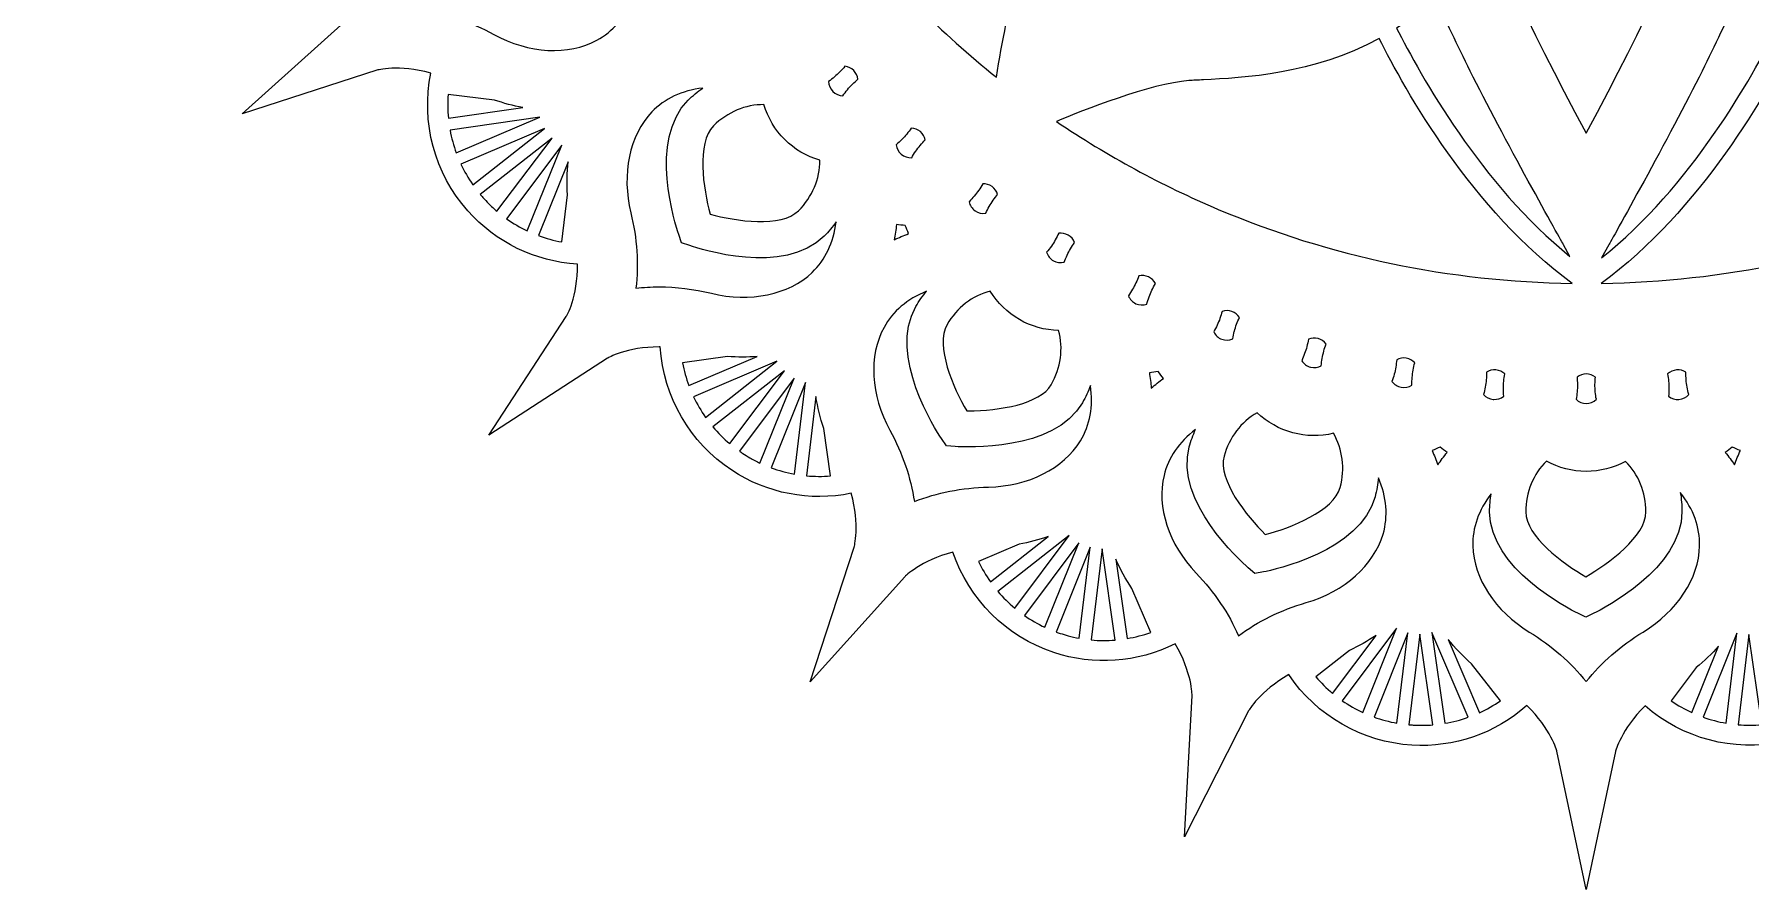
# Model space of a CAD drawing. Header units: millimetres. Extents: x 146 to 1170, y -927 to -143.
# Drawn here: x 145.9 to 351.5, y -921.2 to -818.7 of the extents above; entities that cross this region are included whole.
import ezdxf

# ---------------------------------------------------------------- set-up
doc = ezdxf.new("R2010")
doc.units = ezdxf.units.MM
doc.header["$MEASUREMENT"] = 0
doc.layers.add('Layer 5', color=7, linetype='Continuous')

msp = doc.modelspace()

# ---------------------------------------------------------------- linework, layer by layer
at = {"layer": 'Layer 5', "lineweight": 0}
for points, knots in [([(491.79, -770.75), (496.75, -767.38), (499.79, -762.04), (500.14, -756.07), (500.44, -751.05), (498.79, -746.22), (495.51, -742.43), (498.32, -739.51), (500.93, -738.82), (501.03, -738.79), (501.03, -738.79), (517.64, -735.27), (517.64, -735.27), (517.64, -735.27), (501.07, -731.76), (501.07, -731.76), (501.04, -731.76), (498.34, -731.05), (495.49, -728.1), (499.41, -723.56), (500.97, -717.61), (499.77, -711.75), (498.76, -706.84), (495.93, -702.6), (491.79, -699.79), (493.76, -696.23), (496.15, -694.87), (496.17, -694.86), (496.17, -694.86), (511.3, -687.16), (511.3, -687.16), (511.3, -687.16), (494.39, -688.06), (494.39, -688.06), (494.28, -688.07), (491.53, -688.09), (488.03, -685.95), (490.65, -680.55), (490.62, -674.39), (487.94, -669.03), (485.69, -664.56), (481.87, -661.2), (477.15, -659.55), (478.13, -655.57), (480.09, -653.7), (480.11, -653.68), (480.11, -653.68), (492.73, -642.33), (492.73, -642.33), (492.73, -642.33), (476.63, -647.58), (476.63, -647.58), (476.6, -647.59), (473.9, -648.33), (469.92, -647.17), (471.06, -641.26), (469.44, -635.32), (465.45, -630.83), (462.14, -627.1), (457.58, -624.84), (452.61, -624.47), (452.55, -620.47), (453.88, -618.15), (453.93, -618.06), (453.93, -618.06), (463.19, -603.83), (463.19, -603.83), (463.19, -603.83), (448.99, -613.07), (448.99, -613.07), (448.97, -613.09), (446.55, -614.5), (442.39, -614.42), (441.98, -608.48), (438.8, -603.02), (433.85, -599.76), (429.68, -597.01), (424.69, -596.01), (419.79, -596.93), (418.68, -593.04), (419.43, -590.46), (419.44, -590.44), (419.44, -590.44), (424.7, -574.29), (424.7, -574.29), (424.7, -574.29), (413.37, -586.89), (413.37, -586.89), (413.35, -586.91), (411.38, -588.91), (407.34, -589.9), (405.41, -584.26), (400.91, -579.79), (395.28, -577.92), (390.54, -576.34), (385.47, -576.67), (380.98, -578.83), (378.95, -575.39), (378.96, -572.7), (378.96, -572.68), (378.96, -572.68), (379.86, -555.72), (379.86, -555.72), (379.86, -555.72), (372.19, -570.82), (372.19, -570.82), (372.17, -570.85), (370.78, -573.3), (367.14, -575.29), (363.82, -570.32), (358.31, -567.16), (352.37, -566.81), (347.38, -566.51), (342.57, -568.14), (338.78, -571.39), (335.96, -568.61), (335.28, -566.02), (335.27, -566), (335.27, -566), (331.75, -549.39), (331.75, -549.39), (331.75, -549.39), (328.25, -565.96), (328.25, -565.96), (328.24, -565.99), (327.53, -568.71), (324.54, -571.57), (320.04, -567.62), (313.89, -565.98), (308.05, -567.18), (303.15, -568.19), (298.91, -571.01), (296.1, -575.14), (292.69, -573.2), (291.39, -570.94), (291.34, -570.86), (291.34, -570.86), (283.64, -555.72), (283.64, -555.72), (283.64, -555.72), (284.55, -572.64), (284.55, -572.64), (284.55, -572.67), (284.56, -575.46), (282.43, -579), (277.05, -576.33), (270.68, -576.33), (265.33, -579.01), (260.85, -581.26), (257.49, -585.09), (255.84, -589.82), (252.05, -588.82), (250.23, -586.99), (250.16, -586.92), (250.16, -586.92), (238.81, -574.29), (238.81, -574.29), (238.81, -574.29), (244.06, -590.4), (244.06, -590.4), (244.07, -590.43), (244.81, -593.11), (243.67, -597.07), (237.78, -595.87), (231.61, -597.51), (227.14, -601.49), (223.38, -604.83), (221.12, -609.42), (220.76, -614.42), (220.74, -614.42), (220.73, -614.42), (220.71, -614.42), (216.81, -614.42), (214.56, -613.1), (214.55, -613.09), (214.55, -613.09), (200.32, -603.83), (200.32, -603.83), (200.32, -603.83), (209.55, -618.03), (209.55, -618.03), (209.57, -618.05), (210.97, -620.45), (210.9, -624.54), (204.89, -624.9), (199.36, -628.09), (196.06, -633.1), (193.29, -637.3), (192.3, -642.31), (193.26, -647.27), (189.5, -648.28), (187.02, -647.62), (186.92, -647.59), (186.92, -647.59), (170.77, -642.33), (170.77, -642.33), (170.77, -642.33), (183.37, -653.65), (183.37, -653.65), (183.39, -653.67), (185.35, -655.61), (186.35, -659.56), (180.64, -661.46), (176.11, -665.97), (174.22, -671.67), (172.63, -676.46), (172.97, -681.59), (175.2, -686.12), (171.78, -688.11), (169.17, -688.07), (169.15, -688.06), (169.15, -688.06), (152.21, -687.16), (152.21, -687.16), (152.21, -687.16), (167.31, -694.84), (167.31, -694.84), (167.33, -694.85), (169.71, -696.21), (171.69, -699.74), (166.66, -703.06), (163.46, -708.58), (163.11, -714.58), (162.81, -719.63), (164.48, -724.5), (167.81, -728.3), (165.07, -731.06), (162.58, -731.73), (162.48, -731.76), (162.48, -731.76), (145.87, -735.27), (145.87, -735.27), (145.87, -735.27), (162.44, -738.78), (162.44, -738.78), (162.47, -738.79), (165.11, -739.48), (167.92, -742.35), (163.93, -746.86), (162.27, -753.02), (163.48, -758.9), (164.5, -763.87), (167.39, -768.15), (171.61, -770.96), (169.65, -774.42), (167.36, -775.68), (167.34, -775.69), (167.34, -775.69), (152.21, -783.38), (152.21, -783.38), (152.21, -783.38), (169.12, -782.48), (169.12, -782.48), (169.14, -782.49), (171.86, -782.46), (175.31, -784.5), (172.63, -789.88), (172.63, -796.26), (175.31, -801.61), (177.59, -806.16), (181.49, -809.55), (186.3, -811.17), (185.3, -814.99), (183.42, -816.85), (183.4, -816.86), (183.4, -816.86), (170.78, -828.21), (170.78, -828.21), (170.78, -828.21), (186.88, -822.97), (186.88, -822.97), (186.91, -822.96), (189.5, -822.24), (193.36, -823.31), (192.17, -829.19), (193.82, -835.34), (197.79, -839.81), (201.18, -843.62), (205.84, -845.89), (210.92, -846.2), (210.98, -850.2), (209.63, -852.39), (209.57, -852.48), (209.57, -852.48), (200.32, -866.71), (200.32, -866.71), (200.32, -866.71), (214.52, -857.47), (214.52, -857.47), (214.54, -857.46), (216.82, -856.12), (220.73, -856.12), (220.77, -856.12), (220.81, -856.13), (220.85, -856.13), (221.23, -862.1), (224.42, -867.6), (229.4, -870.89), (233.65, -873.69), (238.73, -874.67), (243.72, -873.66), (244.79, -877.5), (244.08, -880.09), (244.07, -880.11), (244.07, -880.11), (238.81, -896.25), (238.81, -896.25), (238.81, -896.25), (250.14, -883.65), (250.14, -883.65), (250.16, -883.63), (252.04, -881.72), (255.9, -880.71), (257.82, -886.37), (262.32, -890.85), (267.97, -892.73), (272.8, -894.33), (277.97, -893.97), (282.52, -891.7), (284.56, -895.14), (284.55, -897.85), (284.55, -897.87), (284.55, -897.87), (283.65, -914.82), (283.65, -914.82), (283.65, -914.82), (291.32, -899.72), (291.32, -899.72), (291.33, -899.7), (292.67, -897.36), (296.13, -895.39), (299.45, -900.33), (304.95, -903.49), (310.88, -903.84), (315.95, -904.14), (320.85, -902.45), (324.66, -899.09), (327.54, -901.9), (328.23, -904.53), (328.24, -904.54), (328.24, -904.54), (331.76, -921.15), (331.76, -921.15), (331.76, -921.15), (335.26, -904.58), (335.26, -904.58), (335.27, -904.56), (335.95, -901.95), (338.8, -899.14), (343.28, -903.04), (349.4, -904.66), (355.2, -903.47), (360.18, -902.44), (364.47, -899.55), (367.28, -895.32), (370.85, -897.29), (372.16, -899.67), (372.17, -899.69), (372.17, -899.69), (379.87, -914.82), (379.87, -914.82), (379.87, -914.82), (378.96, -897.91), (378.96, -897.91), (378.96, -897.88), (378.95, -895.17), (380.98, -891.72), (386.39, -894.35), (392.55, -894.32), (397.91, -891.64), (402.45, -889.36), (405.83, -885.47), (407.46, -880.67), (411.38, -881.65), (413.27, -883.55), (413.35, -883.62), (413.35, -883.62), (424.7, -896.25), (424.7, -896.25), (424.7, -896.25), (419.45, -880.15), (419.45, -880.15), (419.44, -880.12), (418.72, -877.49), (419.8, -873.62), (425.7, -874.75), (431.63, -873.13), (436.11, -869.15), (439.9, -865.79), (442.16, -861.17), (442.49, -856.12), (446.54, -856.06), (448.87, -857.4), (448.96, -857.45), (448.96, -857.45), (463.19, -866.71), (463.19, -866.71), (463.19, -866.71), (453.96, -852.51), (453.96, -852.51), (453.94, -852.49), (452.56, -850.13), (452.61, -846.09), (458.59, -845.65), (463.9, -842.54), (467.19, -837.55), (469.97, -833.33), (470.96, -828.28), (469.98, -823.33), (473.95, -822.16), (476.49, -822.92), (476.59, -822.95), (476.59, -822.95), (492.74, -828.21), (492.74, -828.21), (492.74, -828.21), (480.14, -816.89), (480.14, -816.89), (480.12, -816.87), (478.16, -814.92), (477.16, -811), (482.82, -809.02), (487.14, -804.65), (489.03, -798.98), (490.61, -794.21), (490.28, -789.11), (488.07, -784.57), (491.61, -782.42), (494.33, -782.47), (494.35, -782.48), (494.35, -782.48), (511.3, -783.38), (511.3, -783.38), (511.3, -783.38), (496.21, -775.7), (496.21, -775.7), (496.18, -775.69), (493.77, -774.31), (491.79, -770.75)], [0, 0, 0, 0, 1, 1, 1, 2, 2, 2, 3, 3, 3, 4, 4, 4, 5, 5, 5, 6, 6, 6, 7, 7, 7, 8, 8, 8, 9, 9, 9, 10, 10, 10, 11, 11, 11, 12, 12, 12, 13, 13, 13, 14, 14, 14, 15, 15, 15, 16, 16, 16, 17, 17, 17, 18, 18, 18, 19, 19, 19, 20, 20, 20, 21, 21, 21, 22, 22, 22, 23, 23, 23, 24, 24, 24, 25, 25, 25, 26, 26, 26, 27, 27, 27, 28, 28, 28, 29, 29, 29, 30, 30, 30, 31, 31, 31, 32, 32, 32, 33, 33, 33, 34, 34, 34, 35, 35, 35, 36, 36, 36, 37, 37, 37, 38, 38, 38, 39, 39, 39, 40, 40, 40, 41, 41, 41, 42, 42, 42, 43, 43, 43, 44, 44, 44, 45, 45, 45, 46, 46, 46, 47, 47, 47, 48, 48, 48, 49, 49, 49, 50, 50, 50, 51, 51, 51, 52, 52, 52, 53, 53, 53, 54, 54, 54, 55, 55, 55, 56, 56, 56, 57, 57, 57, 58, 58, 58, 59, 59, 59, 60, 60, 60, 61, 61, 61, 62, 62, 62, 63, 63, 63, 64, 64, 64, 65, 65, 65, 66, 66, 66, 67, 67, 67, 68, 68, 68, 69, 69, 69, 70, 70, 70, 71, 71, 71, 72, 72, 72, 73, 73, 73, 74, 74, 74, 75, 75, 75, 76, 76, 76, 77, 77, 77, 78, 78, 78, 79, 79, 79, 80, 80, 80, 81, 81, 81, 82, 82, 82, 83, 83, 83, 84, 84, 84, 85, 85, 85, 86, 86, 86, 87, 87, 87, 88, 88, 88, 89, 89, 89, 90, 90, 90, 91, 91, 91, 92, 92, 92, 93, 93, 93, 94, 94, 94, 95, 95, 95, 96, 96, 96, 97, 97, 97, 98, 98, 98, 99, 99, 99, 100, 100, 100, 101, 101, 101, 102, 102, 102, 103, 103, 103, 104, 104, 104, 105, 105, 105, 106, 106, 106, 107, 107, 107, 108, 108, 108, 109, 109, 109, 110, 110, 110, 111, 111, 111, 112, 112, 112, 113, 113, 113, 114, 114, 114, 115, 115, 115, 116, 116, 116, 117, 117, 117, 118, 118, 118, 119, 119, 119, 120, 120, 120, 121, 121, 121, 122, 122, 122, 123, 123, 123, 124, 124, 124, 125, 125, 125, 126, 126, 126, 127, 127, 127, 128, 128, 128, 129, 129, 129, 130, 130, 130, 131, 131, 131, 132, 132, 132, 133, 133, 133, 134, 134, 134, 135, 135, 135, 136, 136, 136, 137, 137, 137, 138, 138, 138, 139, 139, 139, 140, 140, 140, 141, 141, 141, 142, 142, 142, 143, 143, 143, 144, 144, 144, 145, 145, 145, 146, 146, 146, 146]), ([(319.22, -776.65), (320.07, -775.8), (321.02, -775.01), (322.05, -774.29), (320.04, -778.7), (318.94, -784.49), (318.94, -790.73), (318.94, -803.72), (329.13, -813.95), (329.56, -814.38), (329.56, -814.38), (331.75, -816.55), (331.75, -816.55), (331.75, -816.55), (333.95, -814.38), (333.95, -814.38), (334.38, -813.95), (344.57, -803.71), (344.57, -790.73), (344.57, -784.49), (343.47, -778.7), (341.46, -774.29), (342.49, -775.01), (343.44, -775.8), (344.29, -776.65), (347.83, -780.17), (349.43, -784.34), (349.05, -789.05), (348.79, -792.35), (346.57, -802.97), (331.75, -830.51), (316.94, -802.97), (314.72, -792.35), (314.46, -789.06), (314.08, -784.34), (315.68, -780.17), (319.22, -776.65)], [0, 0, 0, 0, 1, 1, 1, 2, 2, 2, 3, 3, 3, 4, 4, 4, 5, 5, 5, 6, 6, 6, 7, 7, 7, 8, 8, 8, 9, 9, 9, 10, 10, 10, 11, 11, 11, 12, 12, 12, 12]), ([(213.25, -819.38), (213.25, -819.38), (213.25, -819.38), (213.25, -819.38), (209.85, -821.24), (205.12, -820.98), (200.92, -818.68), (198.13, -817.15), (195.25, -816.17), (192.36, -815.75), (193.44, -813.04), (194.03, -810.06), (194.1, -806.87), (194.22, -802.08), (196.35, -797.86), (199.66, -795.85), (201.56, -794.7), (203.8, -794.3), (206.33, -794.65), (205.61, -794.92), (204.9, -795.25), (204.23, -795.63), (198.35, -799.03), (198.9, -809.67), (198.98, -810.87), (198.98, -810.87), (199.06, -811.92), (199.06, -811.92), (199.06, -811.92), (199.93, -812.51), (199.93, -812.51), (200.93, -813.18), (209.87, -818.98), (215.75, -815.58), (216.39, -815.21), (217, -814.79), (217.57, -814.32), (216.61, -816.63), (215.16, -818.33), (213.25, -819.38)], [0, 0, 0, 0, 1, 1, 1, 2, 2, 2, 3, 3, 3, 4, 4, 4, 5, 5, 5, 6, 6, 6, 7, 7, 7, 8, 8, 8, 9, 9, 9, 10, 10, 10, 11, 11, 11, 12, 12, 12, 13, 13, 13, 13]), ([(247.01, -797.26), (247.98, -797.57), (249, -797.94), (250.09, -798.33), (253.98, -799.73), (258.39, -801.31), (262.23, -801.31), (262.23, -801.31), (262.23, -801.31), (262.23, -801.31), (264.18, -801.31), (265.78, -800.91), (267.11, -800.08), (264.49, -807.21), (262.48, -815.18), (261.11, -823.8), (257.84, -821.18), (254.68, -818.34), (251.71, -815.38), (246.2, -809.86), (241.24, -803.77), (236.98, -797.26), (238.34, -796.72), (242.07, -795.63), (247.01, -797.26)], [0, 0, 0, 0, 1, 1, 1, 2, 2, 2, 3, 3, 3, 4, 4, 4, 5, 5, 5, 6, 6, 6, 7, 7, 7, 8, 8, 8, 8]), ([(313.65, -814.19), (314.92, -816.98), (316.34, -819.97), (317.87, -823.07), (321.6, -830.61), (328.96, -843.75), (329.04, -843.88), (329.04, -843.88), (329.81, -845.27), (329.81, -845.27), (319.23, -836.77), (311.87, -823.54), (309.05, -817.92), (310.72, -816.82), (312.27, -815.57), (313.65, -814.19)], [0, 0, 0, 0, 1, 1, 1, 2, 2, 2, 3, 3, 3, 4, 4, 4, 5, 5, 5, 5]), ([(334.47, -843.88), (334.55, -843.74), (341.9, -830.62), (345.63, -823.07), (347.18, -819.96), (348.6, -816.97), (349.86, -814.19), (351.27, -815.6), (352.85, -816.87), (354.56, -817.99), (351.72, -823.66), (344.28, -837), (333.58, -845.46), (333.58, -845.46), (334.47, -843.88), (334.47, -843.88)], [0, 0, 0, 0, 1, 1, 1, 2, 2, 2, 3, 3, 3, 4, 4, 4, 5, 5, 5, 5]), ([(284.15, -824.22), (284.68, -824.18), (285.28, -824.15), (285.93, -824.12), (290.57, -823.89), (299.17, -823.47), (306.97, -819.18), (310.03, -825.32), (318.13, -839.8), (330.09, -848.51), (315.38, -848.3), (301.12, -845.32), (287.69, -839.64), (280.91, -836.77), (274.39, -833.23), (268.31, -829.11), (271.36, -827.83), (279.65, -824.52), (284.15, -824.22)], [0, 0, 0, 0, 1, 1, 1, 2, 2, 2, 3, 3, 3, 4, 4, 4, 5, 5, 5, 6, 6, 6, 6]), ([(375.81, -839.64), (362.43, -845.3), (348.22, -848.28), (333.56, -848.51), (345.5, -839.81), (353.59, -825.37), (356.65, -819.24), (364.42, -823.47), (372.96, -823.89), (377.58, -824.12), (378.23, -824.15), (378.83, -824.18), (379.36, -824.22), (383.86, -824.52), (392.15, -827.83), (395.2, -829.11), (389.12, -833.23), (382.6, -836.77), (375.81, -839.64)], [0, 0, 0, 0, 1, 1, 1, 2, 2, 2, 3, 3, 3, 4, 4, 4, 5, 5, 5, 6, 6, 6, 6]), ([(241.51, -825.51), (241.2, -825.2), (241.01, -824.77), (241, -824.31), (241.25, -824.14), (241.49, -823.96), (241.72, -823.76), (242.17, -823.39), (242.59, -822.96), (242.97, -822.5), (243.37, -822.55), (243.73, -822.72), (244.02, -823.01), (244.3, -823.29), (244.48, -823.66), (244.52, -824.05), (244.07, -824.43), (243.64, -824.85), (243.26, -825.3), (243.26, -825.3), (243.26, -825.31), (243.26, -825.31), (243.07, -825.54), (242.88, -825.78), (242.71, -826.03), (242.26, -826.02), (241.83, -825.83), (241.51, -825.51)], [0, 0, 0, 0, 1, 1, 1, 2, 2, 2, 3, 3, 3, 4, 4, 4, 5, 5, 5, 6, 6, 6, 7, 7, 7, 8, 8, 8, 9, 9, 9, 9]), ([(195.44, -825.88), (195.44, -825.88), (200.98, -826.54), (200.98, -826.54), (202.09, -826.93), (203.23, -827.23), (204.38, -827.43), (204.38, -827.43), (195.47, -828.71), (195.47, -828.71), (195.38, -827.76), (195.37, -826.81), (195.44, -825.88)], [0, 0, 0, 0, 1, 1, 1, 2, 2, 2, 3, 3, 3, 4, 4, 4, 4]), ([(217.32, -840.06), (216.19, -835.41), (217.16, -830.78), (219.84, -827.97), (221.37, -826.38), (223.41, -825.41), (225.93, -825.1), (225.31, -825.53), (224.73, -826.03), (224.18, -826.57), (219.37, -831.38), (222.67, -841.51), (223.06, -842.64), (223.06, -842.64), (223.4, -843.64), (223.4, -843.64), (223.4, -843.64), (224.4, -843.99), (224.4, -843.99), (225.54, -844.38), (235.66, -847.66), (240.47, -842.86), (241, -842.33), (241.49, -841.75), (241.92, -841.14), (241.6, -843.64), (240.64, -845.67), (239.05, -847.19), (236.25, -849.87), (231.62, -850.83), (226.97, -849.7), (224.85, -849.19), (222.74, -848.93), (220.69, -848.93), (219.76, -848.93), (218.84, -848.98), (217.94, -849.09), (218.28, -846.19), (218.08, -843.15), (217.32, -840.06)], [0, 0, 0, 0, 1, 1, 1, 2, 2, 2, 3, 3, 3, 4, 4, 4, 5, 5, 5, 6, 6, 6, 7, 7, 7, 8, 8, 8, 9, 9, 9, 10, 10, 10, 11, 11, 11, 12, 12, 12, 13, 13, 13, 13]), ([(237.41, -839.8), (235.35, -841.87), (229.85, -841.05), (226.83, -840.21), (225.99, -837.19), (225.16, -831.7), (227.24, -829.63), (228.88, -827.98), (231.07, -827.07), (233.27, -827.09), (233.74, -828.67), (234.59, -830.11), (235.75, -831.27), (236.91, -832.44), (238.37, -833.29), (239.96, -833.76), (239.98, -835.96), (239.06, -838.16), (237.41, -839.8)], [0, 0, 0, 0, 1, 1, 1, 2, 2, 2, 3, 3, 3, 4, 4, 4, 5, 5, 5, 6, 6, 6, 6]), ([(206.41, -828.61), (206.41, -828.61), (196.41, -832.88), (196.41, -832.88), (196.09, -832.01), (195.84, -831.09), (195.67, -830.15), (195.67, -830.15), (206.41, -828.61), (206.41, -828.61)], [0, 0, 0, 0, 1, 1, 1, 2, 2, 2, 3, 3, 3, 3]), ([(206.98, -829.95), (206.98, -829.95), (198.4, -836.69), (198.4, -836.69), (197.85, -835.9), (197.37, -835.07), (196.97, -834.23), (196.97, -834.23), (206.98, -829.95), (206.98, -829.95)], [0, 0, 0, 0, 1, 1, 1, 2, 2, 2, 3, 3, 3, 3]), ([(251.45, -832.68), (251.27, -832.92), (251.11, -833.18), (250.96, -833.45), (250.51, -833.48), (250.07, -833.33), (249.72, -833.04), (249.37, -832.74), (249.15, -832.34), (249.1, -831.89), (249.34, -831.69), (249.57, -831.49), (249.78, -831.27), (250.19, -830.86), (250.58, -830.4), (250.91, -829.91), (251.31, -829.91), (251.68, -830.05), (252, -830.32), (252.31, -830.58), (252.52, -830.93), (252.59, -831.32), (252.17, -831.74), (251.78, -832.19), (251.45, -832.68)], [0, 0, 0, 0, 1, 1, 1, 2, 2, 2, 3, 3, 3, 4, 4, 4, 5, 5, 5, 6, 6, 6, 7, 7, 7, 8, 8, 8, 8]), ([(207.88, -831.09), (207.88, -831.09), (201.29, -839.87), (201.29, -839.87), (200.94, -839.57), (200.6, -839.26), (200.29, -838.95), (200.05, -838.71), (199.82, -838.46), (199.59, -838.21), (199.49, -838.09), (199.38, -837.96), (199.28, -837.84), (199.28, -837.84), (207.88, -831.09), (207.88, -831.09)], [0, 0, 0, 0, 1, 1, 1, 2, 2, 2, 3, 3, 3, 4, 4, 4, 5, 5, 5, 5]), ([(209.04, -831.96), (209.04, -831.96), (204.92, -842.22), (204.92, -842.22), (204.06, -841.81), (203.23, -841.32), (202.44, -840.76), (202.44, -840.76), (209.04, -831.96), (209.04, -831.96)], [0, 0, 0, 0, 1, 1, 1, 2, 2, 2, 3, 3, 3, 3]), ([(209.74, -837.89), (209.74, -837.89), (209.06, -843.55), (209.06, -843.55), (208.1, -843.37), (207.16, -843.11), (206.26, -842.78), (206.26, -842.78), (209.81, -833.94), (209.81, -833.94), (209.67, -835.24), (209.65, -836.56), (209.74, -837.89)], [0, 0, 0, 0, 1, 1, 1, 2, 2, 2, 3, 3, 3, 4, 4, 4, 4]), ([(257.84, -838.72), (258.06, -838.5), (258.26, -838.28), (258.45, -838.05), (258.83, -837.6), (259.17, -837.11), (259.47, -836.59), (259.87, -836.57), (260.26, -836.68), (260.59, -836.91), (260.92, -837.14), (261.15, -837.47), (261.26, -837.85), (260.88, -838.31), (260.54, -838.79), (260.24, -839.3), (260.09, -839.56), (259.95, -839.83), (259.83, -840.11), (259.38, -840.17), (258.92, -840.07), (258.55, -839.81), (258.19, -839.56), (257.93, -839.16), (257.84, -838.72)], [0, 0, 0, 0, 1, 1, 1, 2, 2, 2, 3, 3, 3, 4, 4, 4, 5, 5, 5, 6, 6, 6, 7, 7, 7, 8, 8, 8, 8]), ([(250.19, -841.57), (250.31, -841.91), (250.44, -842.23), (250.59, -842.55), (250, -842.77), (249.42, -843.02), (248.87, -843.29), (248.99, -842.69), (249.08, -842.07), (249.14, -841.45), (249.49, -841.51), (249.84, -841.55), (250.19, -841.57)], [0, 0, 0, 0, 1, 1, 1, 2, 2, 2, 3, 3, 3, 4, 4, 4, 4]), ([(269.58, -845.14), (269.45, -845.41), (269.34, -845.69), (269.24, -845.98), (268.79, -846.08), (268.33, -846.02), (267.94, -845.8), (267.55, -845.57), (267.26, -845.21), (267.13, -844.77), (267.33, -844.54), (267.52, -844.3), (267.69, -844.05), (268.03, -843.57), (268.33, -843.05), (268.57, -842.51), (268.97, -842.45), (269.37, -842.53), (269.71, -842.73), (270.06, -842.93), (270.33, -843.24), (270.47, -843.61), (270.13, -844.09), (269.83, -844.61), (269.58, -845.14)], [0, 0, 0, 0, 1, 1, 1, 2, 2, 2, 3, 3, 3, 4, 4, 4, 5, 5, 5, 6, 6, 6, 7, 7, 7, 8, 8, 8, 8]), ([(280.15, -848.54), (279.85, -849.05), (279.59, -849.59), (279.39, -850.14), (279.29, -850.42), (279.2, -850.71), (279.12, -851), (278.69, -851.15), (278.22, -851.13), (277.82, -850.94), (277.82, -850.94), (277.82, -850.94), (277.82, -850.94), (277.41, -850.74), (277.09, -850.41), (276.92, -849.99), (277.1, -849.74), (277.27, -849.48), (277.42, -849.22), (277.71, -848.71), (277.96, -848.18), (278.16, -847.62), (278.55, -847.53), (278.97, -847.56), (279.32, -847.73), (279.68, -847.9), (279.97, -848.18), (280.15, -848.54)], [0, 0, 0, 0, 1, 1, 1, 2, 2, 2, 3, 3, 3, 4, 4, 4, 5, 5, 5, 6, 6, 6, 7, 7, 7, 8, 8, 8, 9, 9, 9, 9]), ([(247.65, -853.78), (248.7, -851.85), (250.42, -850.4), (252.75, -849.44), (252.27, -850.02), (251.84, -850.64), (251.46, -851.29), (248.07, -857.17), (253.86, -866.11), (254.53, -867.11), (254.53, -867.11), (255.12, -867.98), (255.12, -867.98), (255.12, -867.98), (256.18, -868.06), (256.18, -868.06), (257.38, -868.14), (268.02, -868.69), (271.41, -862.81), (271.79, -862.15), (272.12, -861.45), (272.38, -860.75), (272.72, -863.25), (272.32, -865.48), (271.18, -867.37), (269.16, -870.68), (264.94, -872.81), (260.16, -872.92), (256.97, -873), (253.98, -873.58), (251.28, -874.66), (250.86, -871.78), (249.87, -868.9), (248.34, -866.1), (246.05, -861.9), (245.78, -857.18), (247.65, -853.78)], [0, 0, 0, 0, 1, 1, 1, 2, 2, 2, 3, 3, 3, 4, 4, 4, 5, 5, 5, 6, 6, 6, 7, 7, 7, 8, 8, 8, 9, 9, 9, 10, 10, 10, 11, 11, 11, 12, 12, 12, 12]), ([(267.67, -860.65), (266.33, -862.96), (261.49, -863.78), (257.75, -863.78), (257.68, -863.78), (257.61, -863.78), (257.55, -863.78), (255.96, -861.08), (253.74, -855.99), (255.2, -853.45), (256.37, -851.44), (258.24, -849.98), (260.37, -849.44), (261.23, -850.84), (262.44, -852.02), (263.87, -852.85), (265.29, -853.67), (266.91, -854.12), (268.56, -854.16), (269.15, -856.28), (268.83, -858.63), (267.67, -860.65)], [0, 0, 0, 0, 1, 1, 1, 2, 2, 2, 3, 3, 3, 4, 4, 4, 5, 5, 5, 6, 6, 6, 7, 7, 7, 7]), ([(289.61, -854.24), (289.61, -854.24), (289.6, -854.27), (289.6, -854.27), (289.53, -854.55), (289.46, -854.85), (289.41, -855.15), (288.99, -855.33), (288.52, -855.35), (288.1, -855.2), (287.69, -855.05), (287.34, -854.73), (287.14, -854.32), (287.29, -854.06), (287.43, -853.79), (287.56, -853.52), (287.8, -852.99), (288, -852.43), (288.15, -851.86), (288.54, -851.73), (288.96, -851.74), (289.32, -851.87), (289.7, -852.01), (290.01, -852.26), (290.22, -852.6), (289.97, -853.13), (289.76, -853.68), (289.61, -854.24)], [0, 0, 0, 0, 1, 1, 1, 2, 2, 2, 3, 3, 3, 4, 4, 4, 5, 5, 5, 6, 6, 6, 7, 7, 7, 8, 8, 8, 9, 9, 9, 9]), ([(300.14, -857.49), (300.08, -857.78), (300.05, -858.08), (300.02, -858.39), (299.63, -858.6), (299.17, -858.66), (298.76, -858.55), (298.76, -858.55), (298.72, -858.55), (298.72, -858.55), (298.28, -858.43), (297.91, -858.15), (297.68, -857.77), (297.81, -857.49), (297.93, -857.21), (298.03, -856.93), (298.23, -856.37), (298.38, -855.8), (298.48, -855.21), (298.85, -855.05), (299.26, -855.02), (299.64, -855.12), (300.03, -855.23), (300.37, -855.46), (300.6, -855.78), (300.39, -856.33), (300.24, -856.91), (300.14, -857.49)], [0, 0, 0, 0, 1, 1, 1, 2, 2, 2, 3, 3, 3, 4, 4, 4, 5, 5, 5, 6, 6, 6, 7, 7, 7, 8, 8, 8, 9, 9, 9, 9]), ([(228.91, -857.27), (230.1, -857.36), (231.29, -857.36), (232.46, -857.27), (232.46, -857.27), (224.28, -860.76), (224.28, -860.76), (223.94, -859.87), (223.69, -858.96), (223.51, -858.04), (223.51, -858.04), (228.91, -857.27), (228.91, -857.27)], [0, 0, 0, 0, 1, 1, 1, 2, 2, 2, 3, 3, 3, 4, 4, 4, 4]), ([(234.82, -857.84), (234.82, -857.84), (226.27, -864.56), (226.27, -864.56), (225.73, -863.79), (225.25, -862.97), (224.84, -862.1), (224.84, -862.1), (234.82, -857.84), (234.82, -857.84)], [0, 0, 0, 0, 1, 1, 1, 2, 2, 2, 3, 3, 3, 3]), ([(235.72, -858.98), (235.72, -858.98), (229.17, -867.71), (229.17, -867.71), (228.44, -867.1), (227.76, -866.42), (227.15, -865.71), (227.15, -865.71), (235.72, -858.98), (235.72, -858.98)], [0, 0, 0, 0, 1, 1, 1, 2, 2, 2, 3, 3, 3, 3]), ([(280.48, -859.06), (280.68, -859.35), (280.89, -859.64), (281.12, -859.9), (280.61, -860.27), (280.12, -860.66), (279.65, -861.06), (279.61, -860.45), (279.53, -859.83), (279.43, -859.21), (279.78, -859.18), (280.14, -859.13), (280.48, -859.06)], [0, 0, 0, 0, 1, 1, 1, 2, 2, 2, 3, 3, 3, 4, 4, 4, 4]), ([(308.76, -859.4), (308.91, -858.83), (309.01, -858.25), (309.06, -857.66), (309.41, -857.47), (309.82, -857.4), (310.21, -857.47), (310.61, -857.54), (310.96, -857.74), (311.22, -858.03), (311.06, -858.61), (310.96, -859.19), (310.91, -859.78), (310.88, -860.08), (310.87, -860.38), (310.87, -860.69), (310.49, -860.94), (310.04, -861.03), (309.59, -860.95), (309.16, -860.88), (308.76, -860.63), (308.49, -860.26), (308.59, -859.98), (308.68, -859.69), (308.76, -859.4)], [0, 0, 0, 0, 1, 1, 1, 2, 2, 2, 3, 3, 3, 4, 4, 4, 5, 5, 5, 6, 6, 6, 7, 7, 7, 8, 8, 8, 8]), ([(321.88, -862.03), (321.53, -862.3), (321.1, -862.44), (320.68, -862.41), (320.68, -862.41), (320.63, -862.41), (320.63, -862.41), (320.18, -862.37), (319.77, -862.16), (319.46, -861.82), (319.55, -861.53), (319.61, -861.23), (319.67, -860.93), (319.77, -860.35), (319.82, -859.76), (319.81, -859.16), (320.14, -858.94), (320.54, -858.84), (320.94, -858.88), (321.34, -858.91), (321.71, -859.08), (322, -859.36), (321.89, -859.94), (321.84, -860.54), (321.84, -861.12), (321.84, -861.42), (321.85, -861.72), (321.88, -862.03)], [0, 0, 0, 0, 1, 1, 1, 2, 2, 2, 3, 3, 3, 4, 4, 4, 5, 5, 5, 6, 6, 6, 7, 7, 7, 8, 8, 8, 9, 9, 9, 9]), ([(332.84, -861.51), (332.84, -861.51), (332.84, -861.51), (332.84, -861.51), (332.87, -861.81), (332.91, -862.11), (332.97, -862.4), (332.64, -862.72), (332.2, -862.89), (331.75, -862.89), (331.31, -862.89), (330.87, -862.72), (330.54, -862.4), (330.6, -862.11), (330.64, -861.8), (330.67, -861.51), (330.72, -860.92), (330.71, -860.33), (330.66, -859.73), (331.27, -859.24), (332.24, -859.24), (332.85, -859.73), (332.8, -860.32), (332.79, -860.92), (332.84, -861.51)], [0, 0, 0, 0, 1, 1, 1, 2, 2, 2, 3, 3, 3, 4, 4, 4, 5, 5, 5, 6, 6, 6, 7, 7, 7, 8, 8, 8, 8]), ([(341.51, -859.36), (341.79, -859.08), (342.17, -858.91), (342.57, -858.88), (342.98, -858.84), (343.36, -858.94), (343.69, -859.16), (343.69, -859.76), (343.74, -860.35), (343.84, -860.93), (343.89, -861.23), (343.96, -861.53), (344.04, -861.82), (343.74, -862.16), (343.33, -862.37), (342.87, -862.41), (342.42, -862.45), (341.98, -862.32), (341.63, -862.04), (341.66, -861.73), (341.67, -861.42), (341.67, -861.12), (341.67, -860.53), (341.62, -859.94), (341.51, -859.36)], [0, 0, 0, 0, 1, 1, 1, 2, 2, 2, 3, 3, 3, 4, 4, 4, 5, 5, 5, 6, 6, 6, 7, 7, 7, 8, 8, 8, 8]), ([(236.88, -859.86), (236.88, -859.86), (232.79, -870.04), (232.79, -870.04), (232.37, -869.84), (231.97, -869.63), (231.58, -869.41), (231.29, -869.24), (231, -869.06), (230.72, -868.88), (230.59, -868.79), (230.45, -868.69), (230.32, -868.6), (230.32, -868.6), (236.88, -859.86), (236.88, -859.86)], [0, 0, 0, 0, 1, 1, 1, 2, 2, 2, 3, 3, 3, 4, 4, 4, 5, 5, 5, 5]), ([(238.23, -860.4), (238.23, -860.4), (236.91, -871.37), (236.91, -871.37), (235.97, -871.2), (235.04, -870.94), (234.13, -870.6), (234.13, -870.6), (238.23, -860.4), (238.23, -860.4)], [0, 0, 0, 0, 1, 1, 1, 2, 2, 2, 3, 3, 3, 3]), ([(239.49, -862.06), (239.69, -863.36), (240, -864.64), (240.43, -865.91), (240.43, -865.91), (241.24, -871.58), (241.24, -871.58), (240.28, -871.66), (239.31, -871.65), (238.35, -871.56), (238.35, -871.56), (239.49, -862.06), (239.49, -862.06)], [0, 0, 0, 0, 1, 1, 1, 2, 2, 2, 3, 3, 3, 4, 4, 4, 4]), ([(302.29, -872.95), (301.53, -875.78), (296.36, -877.81), (293.32, -878.6), (291.08, -876.4), (287.62, -872.06), (288.38, -869.23), (288.99, -866.98), (290.42, -865.09), (292.34, -864.01), (293.54, -865.15), (295.01, -865.98), (296.61, -866.41), (298.19, -866.84), (299.87, -866.86), (301.48, -866.47), (302.59, -868.36), (302.89, -870.71), (302.29, -872.95)], [0, 0, 0, 0, 1, 1, 1, 2, 2, 2, 3, 3, 3, 4, 4, 4, 5, 5, 5, 6, 6, 6, 6]), ([(281.19, -871.51), (281.71, -869.39), (282.97, -867.55), (284.96, -866.02), (284.65, -866.69), (284.4, -867.39), (284.21, -868.11), (282.45, -874.67), (290.36, -881.8), (291.27, -882.59), (291.27, -882.59), (292.07, -883.28), (292.07, -883.28), (292.07, -883.28), (293.1, -883.08), (293.1, -883.08), (294.28, -882.85), (304.7, -880.64), (306.46, -874.07), (306.66, -873.32), (306.8, -872.56), (306.86, -871.8), (307.86, -874.15), (308.05, -876.41), (307.43, -878.54), (306.34, -882.27), (302.82, -885.42), (298.22, -886.76), (295.16, -887.66), (292.43, -889), (290.1, -890.74), (288.94, -888.06), (287.25, -885.54), (285.05, -883.23), (281.74, -879.77), (280.26, -875.28), (281.19, -871.51)], [0, 0, 0, 0, 1, 1, 1, 2, 2, 2, 3, 3, 3, 4, 4, 4, 5, 5, 5, 6, 6, 6, 7, 7, 7, 8, 8, 8, 9, 9, 9, 10, 10, 10, 11, 11, 11, 12, 12, 12, 12]), ([(315.1, -868.77), (314.7, -869.25), (314.33, -869.75), (313.98, -870.26), (313.78, -869.68), (313.55, -869.1), (313.29, -868.53), (313.62, -868.41), (313.95, -868.27), (314.27, -868.12), (314.53, -868.35), (314.81, -868.57), (315.1, -868.77)], [0, 0, 0, 0, 1, 1, 1, 2, 2, 2, 3, 3, 3, 4, 4, 4, 4]), ([(350.22, -868.53), (349.96, -869.1), (349.73, -869.68), (349.53, -870.26), (349.18, -869.75), (348.81, -869.25), (348.41, -868.77), (348.7, -868.57), (348.98, -868.35), (349.24, -868.12), (349.56, -868.27), (349.88, -868.41), (350.22, -868.53)], [0, 0, 0, 0, 1, 1, 1, 2, 2, 2, 3, 3, 3, 4, 4, 4, 4]), ([(331.71, -883.65), (328.98, -882.11), (324.52, -878.81), (324.52, -875.88), (324.52, -873.55), (325.42, -871.34), (326.99, -869.81), (328.45, -870.61), (330.1, -871.04), (331.75, -871.04), (333.39, -871.04), (335.01, -870.62), (336.46, -869.84), (338.02, -871.37), (338.91, -873.56), (338.91, -875.88), (338.91, -878.8), (334.44, -882.1), (331.71, -883.65)], [0, 0, 0, 0, 1, 1, 1, 2, 2, 2, 3, 3, 3, 4, 4, 4, 5, 5, 5, 6, 6, 6, 6]), ([(320.37, -873.71), (320.25, -874.42), (320.19, -875.15), (320.19, -875.88), (320.19, -882.67), (329.68, -887.51), (330.76, -888.04), (330.76, -888.04), (331.71, -888.5), (331.71, -888.5), (331.71, -888.5), (332.66, -888.04), (332.66, -888.04), (333.74, -887.51), (343.23, -882.67), (343.23, -875.88), (343.23, -875.1), (343.16, -874.33), (343.03, -873.57), (344.61, -875.59), (345.39, -877.73), (345.34, -879.96), (345.25, -883.84), (342.66, -887.79), (338.58, -890.28), (335.85, -891.94), (333.56, -893.94), (331.75, -896.23), (329.95, -893.94), (327.66, -891.94), (324.93, -890.28), (320.85, -887.79), (318.26, -883.84), (318.17, -879.96), (318.12, -877.78), (318.86, -875.69), (320.37, -873.71)], [0, 0, 0, 0, 1, 1, 1, 2, 2, 2, 3, 3, 3, 4, 4, 4, 5, 5, 5, 6, 6, 6, 7, 7, 7, 8, 8, 8, 9, 9, 9, 10, 10, 10, 11, 11, 11, 12, 12, 12, 12]), ([(267.31, -878.85), (267.31, -878.85), (260.4, -884.27), (260.4, -884.27), (259.85, -883.5), (259.37, -882.68), (258.96, -881.84), (258.96, -881.84), (263.83, -879.76), (263.83, -879.76), (265.03, -879.54), (266.19, -879.24), (267.31, -878.85)], [0, 0, 0, 0, 1, 1, 1, 2, 2, 2, 3, 3, 3, 4, 4, 4, 4]), ([(269.83, -878.72), (269.83, -878.72), (263.3, -887.42), (263.3, -887.42), (262.59, -886.82), (261.91, -886.15), (261.29, -885.42), (261.29, -885.42), (269.83, -878.72), (269.83, -878.72)], [0, 0, 0, 0, 1, 1, 1, 2, 2, 2, 3, 3, 3, 3]), ([(270.99, -879.59), (270.99, -879.59), (266.93, -889.72), (266.93, -889.72), (266.06, -889.31), (265.23, -888.84), (264.46, -888.3), (264.46, -888.3), (270.99, -879.59), (270.99, -879.59)], [0, 0, 0, 0, 1, 1, 1, 2, 2, 2, 3, 3, 3, 3]), ([(272.34, -880.13), (272.34, -880.13), (271.03, -891.03), (271.03, -891.03), (270.57, -890.95), (270.12, -890.85), (269.69, -890.73), (269.69, -890.73), (269.7, -890.73), (269.7, -890.73), (269.37, -890.64), (269.05, -890.55), (268.73, -890.44), (268.58, -890.39), (268.43, -890.34), (268.27, -890.28), (268.27, -890.28), (272.34, -880.13), (272.34, -880.13)], [0, 0, 0, 0, 1, 1, 1, 2, 2, 2, 3, 3, 3, 4, 4, 4, 5, 5, 5, 6, 6, 6, 6]), ([(275.35, -891.25), (274.4, -891.32), (273.43, -891.32), (272.47, -891.23), (272.47, -891.23), (273.78, -880.31), (273.78, -880.31), (273.78, -880.31), (275.35, -891.25), (275.35, -891.25)], [0, 0, 0, 0, 1, 1, 1, 2, 2, 2, 3, 3, 3, 3]), ([(277.35, -885.08), (277.35, -885.08), (279.59, -890.33), (279.59, -890.33), (278.68, -890.66), (277.74, -890.9), (276.79, -891.06), (276.79, -891.06), (275.43, -881.57), (275.43, -881.57), (275.96, -882.78), (276.6, -883.96), (277.35, -885.08)], [0, 0, 0, 0, 1, 1, 1, 2, 2, 2, 3, 3, 3, 4, 4, 4, 4]), ([(309.05, -889.83), (309.05, -889.83), (305, -899.92), (305, -899.92), (304.15, -899.53), (303.32, -899.05), (302.54, -898.51), (302.54, -898.51), (309.05, -889.83), (309.05, -889.83)], [0, 0, 0, 0, 1, 1, 1, 2, 2, 2, 3, 3, 3, 3]), ([(306.58, -890.7), (306.58, -890.7), (301.38, -897.63), (301.38, -897.63), (300.65, -897.03), (299.97, -896.36), (299.36, -895.65), (299.36, -895.65), (303.4, -892.48), (303.4, -892.48), (304.52, -891.96), (305.58, -891.37), (306.58, -890.7)], [0, 0, 0, 0, 1, 1, 1, 2, 2, 2, 3, 3, 3, 4, 4, 4, 4]), ([(310.4, -890.37), (310.4, -890.37), (309.09, -901.2), (309.09, -901.2), (308.15, -901.04), (307.22, -900.79), (306.34, -900.47), (306.34, -900.47), (310.4, -890.37), (310.4, -890.37)], [0, 0, 0, 0, 1, 1, 1, 2, 2, 2, 3, 3, 3, 3]), ([(311.84, -890.54), (311.84, -890.54), (313.39, -901.41), (313.39, -901.41), (312.58, -901.47), (311.79, -901.48), (311.02, -901.43), (310.86, -901.42), (310.7, -901.41), (310.53, -901.39), (310.53, -901.39), (311.84, -890.54), (311.84, -890.54)], [0, 0, 0, 0, 1, 1, 1, 2, 2, 2, 3, 3, 3, 4, 4, 4, 4]), ([(317.62, -900.5), (316.72, -900.82), (315.79, -901.06), (314.83, -901.22), (314.83, -901.22), (313.28, -890.34), (313.28, -890.34), (313.28, -890.34), (317.62, -900.5), (317.62, -900.5)], [0, 0, 0, 0, 1, 1, 1, 2, 2, 2, 3, 3, 3, 3]), ([(321.48, -898.51), (320.68, -899.07), (319.84, -899.55), (318.96, -899.95), (318.96, -899.95), (315.21, -891.16), (315.21, -891.16), (316.04, -892.2), (316.97, -893.18), (318, -894.08), (318, -894.08), (321.48, -898.51), (321.48, -898.51)], [0, 0, 0, 0, 1, 1, 1, 2, 2, 2, 3, 3, 3, 4, 4, 4, 4]), ([(344.94, -894.55), (345.91, -893.76), (346.8, -892.9), (347.61, -891.98), (347.61, -891.98), (344.42, -899.93), (344.42, -899.93), (343.56, -899.53), (342.73, -899.07), (341.95, -898.54), (341.95, -898.54), (344.94, -894.55), (344.94, -894.55)], [0, 0, 0, 0, 1, 1, 1, 2, 2, 2, 3, 3, 3, 4, 4, 4, 4]), ([(349.81, -890.4), (349.81, -890.4), (348.51, -901.2), (348.51, -901.2), (347.58, -901.04), (346.66, -900.8), (345.77, -900.48), (345.77, -900.48), (349.81, -890.4), (349.81, -890.4)], [0, 0, 0, 0, 1, 1, 1, 2, 2, 2, 3, 3, 3, 3]), ([(352.79, -901.38), (351.84, -901.46), (350.88, -901.47), (349.95, -901.39), (349.95, -901.39), (351.25, -890.58), (351.25, -890.58), (351.25, -890.58), (352.79, -901.38), (352.79, -901.38)], [0, 0, 0, 0, 1, 1, 1, 2, 2, 2, 3, 3, 3, 3])]:
    msp.add_open_spline(points, degree=3, knots=knots, dxfattribs=at)

doc.saveas('drawing.dxf')
